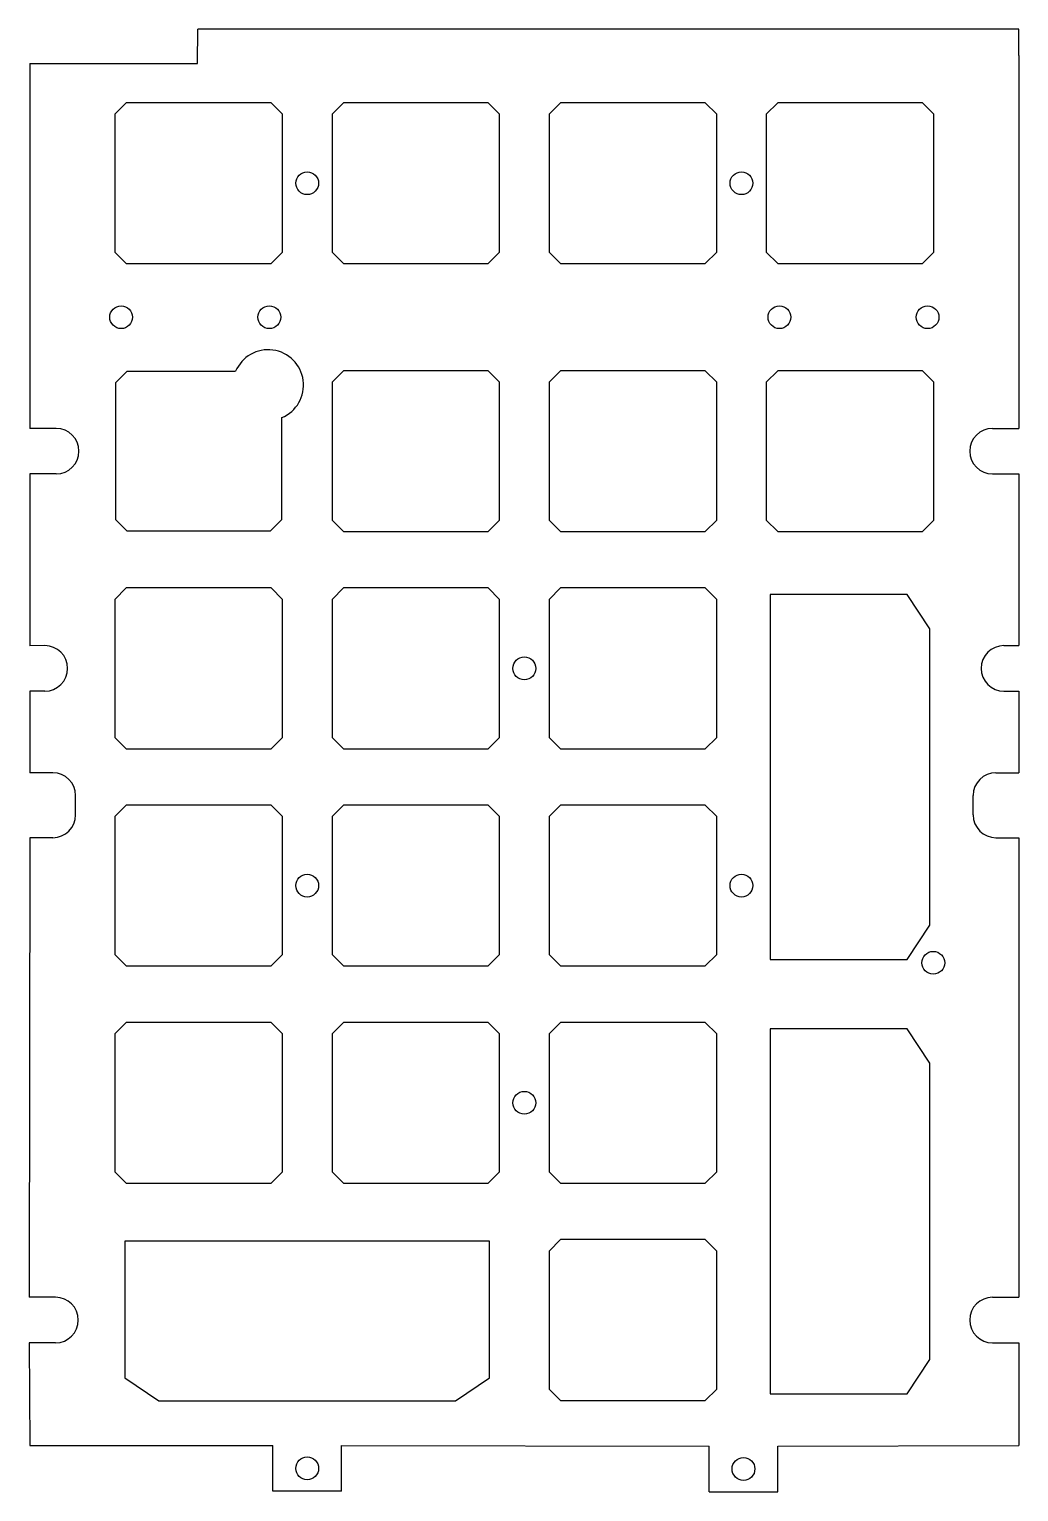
# Model space of a CAD drawing. Header units: millimetres. Extents: x 357 to 444, y -5 to 123.
import ezdxf

# ---------------------------------------------------------------- set-up
doc = ezdxf.new("R2010")
doc.units = ezdxf.units.MM

msp = doc.modelspace()

# ---------------------------------------------------------------- linework, layer by layer
for p, q in [((371.48, 119.98), (371.51, 122.98)), ((443.52, 122.98), (371.51, 122.98)), ((443.52, 120.68), (443.52, 122.98)), ((443.52, 120.68), (443.52, 87.98)), ((356.77, 119.98), (371.48, 119.98)), ((356.77, 119.98), (356.77, 87.98)), ((359.07, 87.98), (356.77, 87.98)), ((441.22, 87.98), (443.52, 87.98)), ((356.77, 83.98), (356.77, 68.9)), ((359.07, 83.98), (356.77, 83.98)), ((441.22, 83.98), (443.52, 83.98)), ((443.52, 83.98), (443.52, 68.93)), ((358.07, 68.93), (356.77, 68.9)), ((442.22, 68.93), (443.52, 68.93)), ((356.77, 64.93), (356.77, 57.78)), ((357.77, 64.93), (356.77, 64.93)), ((358.07, 64.93), (357.77, 64.93)), ((442.22, 64.93), (443.52, 64.93)), ((443.52, 64.93), (443.52, 57.78)), ((358.77, 57.78), (356.77, 57.78)), ((441.52, 57.78), (443.52, 57.78)), ((360.77, 54.08), (360.77, 55.78)), ((439.52, 54.08), (439.52, 55.78)), ((356.77, 52.08), (356.71, 11.78)), ((358.77, 52.08), (356.77, 52.08)), ((441.52, 52.08), (443.52, 52.08)), ((443.52, 52.08), (443.52, 11.78)), ((359.01, 11.78), (356.71, 11.78)), ((441.22, 11.78), (443.52, 11.78)), ((356.71, 7.78), (356.77, -1.22)), ((359.01, 7.78), (356.71, 7.78)), ((441.22, 7.78), (443.52, 7.78)), ((443.52, 7.78), (443.52, -1.22)), ((356.77, -1.22), (378.09, -1.23)), ((356.77, -1.22), (378.09, -1.23)), ((378.09, -5.23), (378.09, -1.23)), ((384.09, -5.23), (384.09, -1.23)), ((384.09, -1.23), (416.37, -1.28)), ((416.37, -5.28), (416.37, -1.28)), ((422.37, -1.28), (443.52, -1.22)), ((422.37, -5.28), (422.37, -1.28)), ((384.09, -5.23), (378.09, -5.23)), ((416.37, -5.28), (422.37, -5.28))]:
    msp.add_line(p, q)
at = {"color": 7, "linetype": 'Continuous', "lineweight": 25}
for points in [[(364.22, 103.43), (365.22, 102.43), (377.92, 102.43), (378.92, 103.43), (378.92, 115.53), (377.92, 116.53), (365.22, 116.53), (364.22, 115.53)], [(383.27, 103.43), (384.27, 102.43), (396.97, 102.43), (397.97, 103.43), (397.97, 115.53), (396.97, 116.53), (384.27, 116.53), (383.27, 115.53)], [(402.32, 103.43), (403.32, 102.43), (416.02, 102.43), (417.02, 103.43), (417.02, 115.53), (416.02, 116.53), (403.32, 116.53), (402.32, 115.53)], [(421.37, 103.43), (422.37, 102.43), (435.07, 102.43), (436.07, 103.43), (436.07, 115.53), (435.07, 116.53), (422.37, 116.53), (421.37, 115.53)], [(383.27, 79.93), (384.27, 78.93), (396.97, 78.93), (397.97, 79.93), (397.97, 92.03), (396.97, 93.03), (384.27, 93.03), (383.27, 92.03)], [(402.32, 79.93), (403.32, 78.93), (416.02, 78.93), (417.02, 79.93), (417.02, 92.03), (416.02, 93.03), (403.32, 93.03), (402.32, 92.03)], [(421.37, 79.93), (422.37, 78.93), (435.07, 78.93), (436.07, 79.93), (436.07, 92.03), (435.07, 93.03), (422.37, 93.03), (421.37, 92.03)], [(364.22, 60.88), (365.22, 59.88), (377.92, 59.88), (378.92, 60.88), (378.92, 72.98), (377.92, 73.98), (365.22, 73.98), (364.22, 72.98)], [(383.27, 60.88), (384.27, 59.88), (396.97, 59.88), (397.97, 60.88), (397.97, 72.98), (396.97, 73.98), (384.27, 73.98), (383.27, 72.98)], [(402.32, 60.88), (403.32, 59.88), (416.02, 59.88), (417.02, 60.88), (417.02, 72.98), (416.02, 73.98), (403.32, 73.98), (402.32, 72.98)], [(421.72, 73.41), (421.72, 41.41), (433.72, 41.41), (435.72, 44.41), (435.72, 70.41), (433.72, 73.41)], [(364.22, 41.83), (365.22, 40.83), (377.92, 40.83), (378.92, 41.83), (378.92, 53.93), (377.92, 54.93), (365.22, 54.93), (364.22, 53.93)], [(383.27, 41.83), (384.27, 40.83), (396.97, 40.83), (397.97, 41.83), (397.97, 53.93), (396.97, 54.93), (384.27, 54.93), (383.27, 53.93)], [(402.32, 41.83), (403.32, 40.83), (416.02, 40.83), (417.02, 41.83), (417.02, 53.93), (416.02, 54.93), (403.32, 54.93), (402.32, 53.93)], [(364.22, 22.78), (365.22, 21.78), (377.92, 21.78), (378.92, 22.78), (378.92, 34.88), (377.92, 35.88), (365.22, 35.88), (364.22, 34.88)], [(383.27, 22.78), (384.27, 21.78), (396.97, 21.78), (397.97, 22.78), (397.97, 34.88), (396.97, 35.88), (384.27, 35.88), (383.27, 34.88)], [(402.32, 22.78), (403.32, 21.78), (416.02, 21.78), (417.02, 22.78), (417.02, 34.88), (416.02, 35.88), (403.32, 35.88), (402.32, 34.88)], [(421.72, 35.31), (421.72, 3.31), (433.72, 3.31), (435.72, 6.31), (435.72, 32.31), (433.72, 35.31)], [(397.09, 16.7), (365.09, 16.7), (365.09, 4.7), (368.09, 2.7), (394.09, 2.7), (397.09, 4.7)], [(402.32, 3.73), (403.32, 2.73), (416.02, 2.73), (417.02, 3.73), (417.02, 15.83), (416.02, 16.83), (403.32, 16.83), (402.32, 15.83)]]:
    msp.add_lwpolyline(points, close=True, dxfattribs=at)
msp.add_lwpolyline([(374.81, 92.98), (365.27, 92.98), (364.27, 91.98), (364.27, 79.98), (365.27, 78.98), (377.87, 78.98), (378.87, 79.98), (378.87, 88.92)], dxfattribs=at)
for centre in [(381.09, 109.48), (419.19, 109.48), (364.77, 97.73), (377.77, 97.73), (422.52, 97.73), (435.52, 97.73), (400.14, 66.93), (381.09, 47.88), (419.19, 47.88), (400.14, 28.83), (381.09, -3.23), (419.37, -3.28)]:
    msp.add_circle(centre, 1)
msp.add_circle((436.02, 41.11), 1, dxfattribs=at)
at = {"color": 7, "true_color": 0xffffff}
msp.add_arc((377.67, 91.78), 3.1, 292.8157, 157.1843, dxfattribs=at)
for centre, start, end in [((359.07, 85.98), 270, 90), ((441.22, 85.98), 90, 270), ((358.07, 66.93), 270, 90), ((442.22, 66.93), 90, 270), ((358.77, 55.78), 0, 90), ((441.52, 55.78), 90, 180), ((358.77, 54.08), 270, 0), ((441.52, 54.08), 180, 270), ((359.01, 9.78), 270, 90), ((441.22, 9.78), 90, 270)]:
    msp.add_arc(centre, 2, start, end)

doc.saveas('drawing.dxf')
